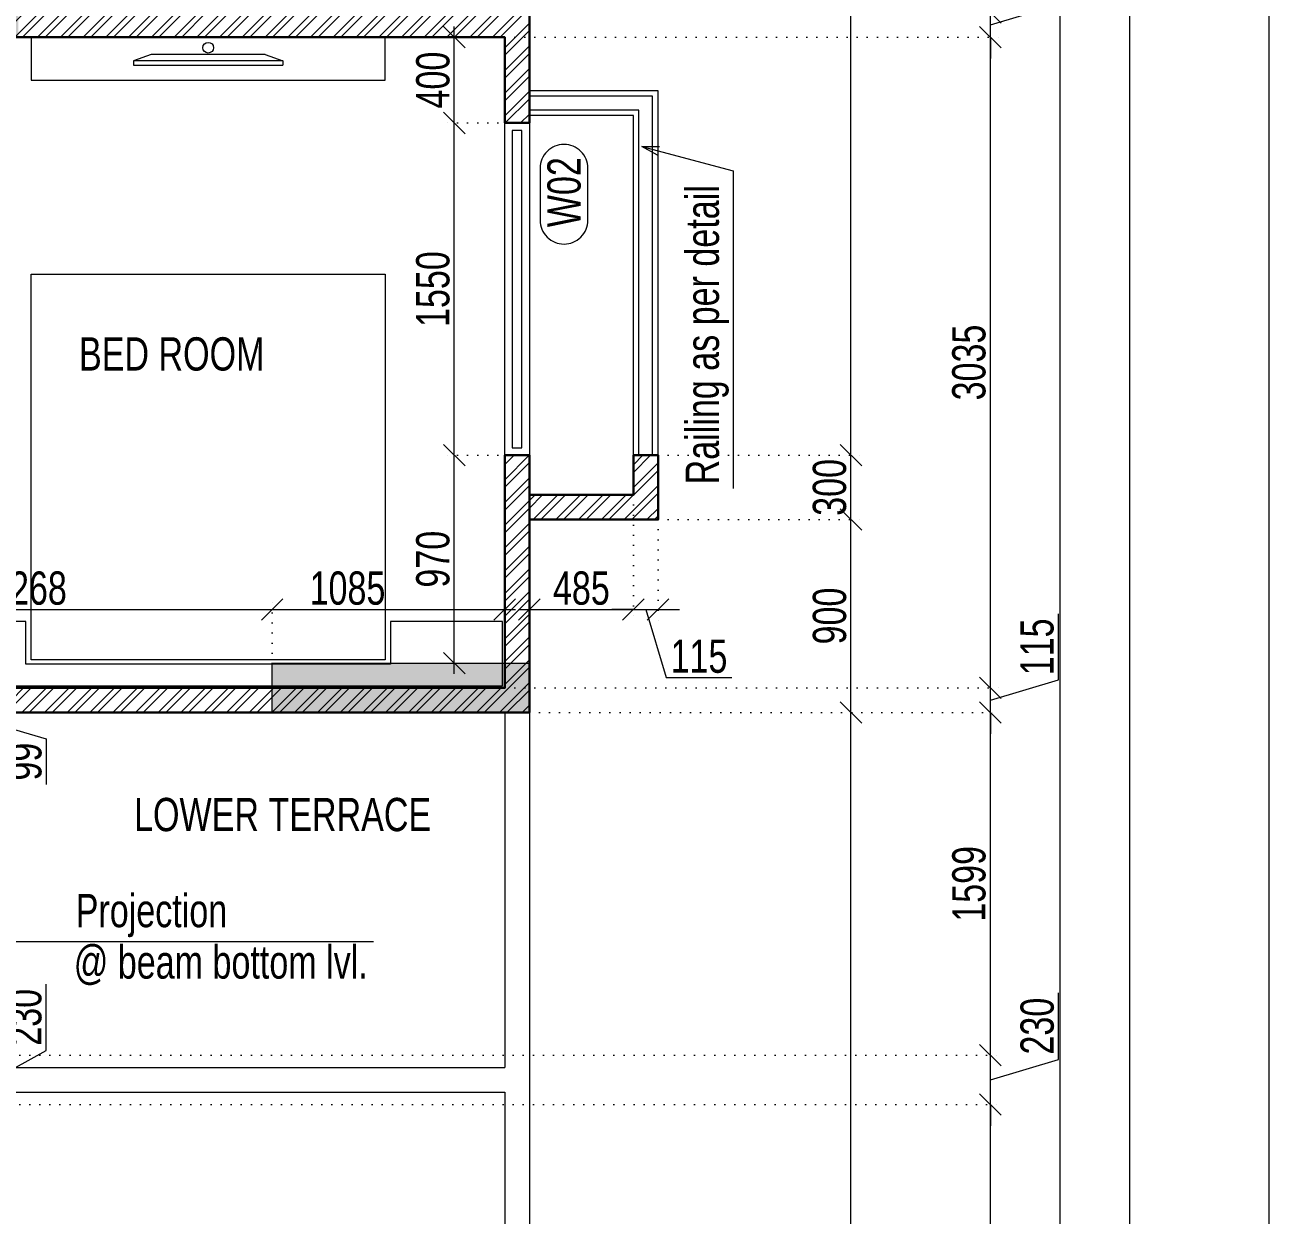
# Model space of a CAD drawing. Header units: inches. Extents: x 785882 to 928568, y 496782 to 576896.
# Drawn here: x 881659 to 887462, y 553506 to 559058 of the extents above; entities that cross this region are included whole.
import ezdxf
from ezdxf.enums import TextEntityAlignment as Align

# ---------------------------------------------------------------- set-up
doc = ezdxf.new("R2010")
doc.units = ezdxf.units.IN
doc.header["$LTSCALE"] = 750
doc.header["$MEASUREMENT"] = 0
doc.linetypes.add('DOT', pattern=[0.25, 0, -0.25])
for name, color, linetype, lineweight in [('COLUMN', 5, 'Continuous', 13), ('DIMENSION WORKING-MSA', 222, 'Continuous', 13), ('ELE-01-MSA', 7, 'Continuous', 30), ('ELE-03-MSA', 145, 'Continuous', 18), ('FURNITURE-MSA', 251, 'Continuous', 5), ('TEXT DETAIL-MSA', 212, 'Continuous', 13), ('TEXT ROOM NAME-MSA', 210, 'Continuous', 13), ('WALL HATCH-MSA', 251, 'Continuous', 9), ('WALL-MSA', 32, 'Continuous', 30), ('WINDOE NO-MAS', 4, 'Continuous', 9), ('WINDOW-MSA', 50, 'Continuous', 13)]:
    doc.layers.add(name, color=color, linetype=linetype, lineweight=lineweight)
doc.layers.add('R.C.C HATCH-MSA', color=250, linetype='Continuous')
doc.styles.add('125', font='swisscl.ttf', dxfattribs={"height": 125})
doc.styles.add('AR', font='swisscl.ttf')
doc.styles.add('ARIAL', font='swisscl.ttf', dxfattribs={"height": 360})
doc.styles.add('Arial-Reg+0.8Sc', font='swisscl.ttf')
doc.styles.add('MtXpl_Swis721_LtCn_B', font='swisscl.ttf')
doc.dimstyles.new('100 K.T', dxfattribs={"dimtxt": 360, "dimasz": 80, "dimexe": 0.18, "dimexo": 0.0625, "dimgap": 1, "dimtad": 1, "dimdec": 0, "dimzin": 0, "dimdsep": 46, "dimtxsty": 'ARIAL', "dimblk": 'DOT', "dimcen": 0.09, "dimse1": 1, "dimse2": 1, "dimclrd": 50, "dimclrt": 256, "dimadec": 0, "dimazin": 0, "dimtfac": 1, "dimtdec": 0, "dimtofl": 0, "dimtmove": 1, "dimatfit": 0, "dimfxl": 1, "dimtolj": 1, "dimtzin": 0, "dimlwd": -1, "dimarcsym": 0})
doc.dimstyles.new('WORKING DIM', dxfattribs={"dimtxt": 155, "dimasz": 100, "dimexe": 50, "dimexo": 0, "dimgap": 20, "dimtad": 1, "dimdec": 0, "dimzin": 0, "dimdsep": 46, "dimtxsty": 'AR', "dimblk": 'OBLIQUE', "dimcen": 0.09, "dimdle": 50, "dimclrd": 256, "dimclre": 250, "dimclrt": 256, "dimadec": 0, "dimazin": 0, "dimtfac": 1, "dimtdec": 0, "dimtofl": 0, "dimtmove": 1, "dimatfit": 0, "dimfxl": 1, "dimtolj": 1, "dimtzin": 0, "dimlwd": -1, "dimlwe": -1, "dimarcsym": 0})
pattern_1 = [(45, (36976.4, 0), (-53.0330086, 53.0330086), []), (45, (37011.755, 0), (-53.0330086, 53.0330086), [])]

# ---------------------------------------------------------------- blocks, each defined once
blk = doc.blocks.new('BLOCK-G & H TYPICAL COLOUMN')
at = {"layer": 'R.C.C HATCH-MSA'}
h = blk.add_hatch(color=256, dxfattribs=at)
h.dxf.hatch_style = 1
h.paths.add_polyline_path([(172697.62, -104207.75), (172688.57, -104207.75), (172688.57, -104255), (172697.62, -104255)])
h.paths.add_polyline_path([(172327.12, -104207.75), (172336.18, -104207.75), (172336.18, -104255), (172327.12, -104255)])
h.paths.add_polyline_path([(172819.88, -104207.75), (172819.88, -104216.81), (172867.12, -104216.81), (172867.12, -104207.75)])
h.paths.add_polyline_path([(172204.87, -104207.75), (172204.87, -104216.81), (172157.62, -104216.81), (172157.62, -104207.75)])
h.paths.add_polyline_path([(172561.18, -104240.06), (172552.12, -104240.06), (172552.12, -104287.31), (172561.18, -104287.31)])
h.paths.add_polyline_path([(172463.57, -104240.06), (172472.62, -104240.06), (172472.62, -104287.31), (172463.57, -104287.31)])
h.paths.add_polyline_path([(172177.87, -104422.2), (172177.87, -104431.25), (172130.62, -104431.25), (172130.62, -104422.2)])
h.paths.add_polyline_path([(172894.12, -104422.2), (172894.12, -104431.25), (172846.88, -104431.25), (172846.88, -104422.2)])
h.paths.add_polyline_path([(172336.12, -104486.75), (172336.12, -104495.81), (172288.87, -104495.81), (172288.87, -104486.75)])
h.paths.add_polyline_path([(172202.62, -104543.75), (172202.62, -104552.81), (172155.37, -104552.81), (172155.37, -104543.75)])
h.paths.add_polyline_path([(172822.13, -104543.75), (172822.13, -104552.81), (172869.37, -104552.81), (172869.37, -104543.75)])
h.paths.add_polyline_path([(172516.9, -104495.81), (172507.85, -104495.81), (172507.85, -104448.56), (172516.9, -104448.56)])
h.paths.add_polyline_path([(172697.62, -104104.25), (172688.57, -104104.25), (172688.57, -104057.01), (172697.62, -104057.01)])
h.paths.add_polyline_path([(172327.12, -104104.25), (172336.18, -104104.25), (172336.18, -104057.01), (172327.12, -104057.01)])
h.paths.add_polyline_path([(172819.88, -104104.25), (172819.88, -104095.2), (172867.12, -104095.2), (172867.12, -104104.25)])
h.paths.add_polyline_path([(172204.87, -104104.25), (172204.87, -104095.2), (172157.62, -104095.2), (172157.62, -104104.25)])
h.paths.add_polyline_path([(172561.18, -104071.94), (172552.12, -104071.94), (172552.12, -104024.7), (172561.18, -104024.7)])
h.paths.add_polyline_path([(172463.57, -104071.94), (172472.62, -104071.94), (172472.62, -104024.7), (172463.57, -104024.7)])
h.paths.add_polyline_path([(172177.87, -103889.81), (172177.87, -103880.75), (172130.62, -103880.75), (172130.62, -103889.81)])
h.paths.add_polyline_path([(172894.12, -103889.81), (172894.12, -103880.75), (172846.88, -103880.75), (172846.88, -103889.81)])
h.paths.add_polyline_path([(172336.12, -103825.25), (172336.12, -103816.2), (172288.87, -103816.2), (172288.87, -103825.25)])
h.paths.add_polyline_path([(172202.62, -103768.25), (172202.62, -103759.2), (172155.37, -103759.2), (172155.37, -103768.25)])
h.paths.add_polyline_path([(172822.13, -103768.25), (172822.13, -103759.2), (172869.37, -103759.2), (172869.37, -103768.25)])
h.paths.add_polyline_path([(172516.9, -103816.2), (172507.85, -103816.2), (172507.85, -103863.44), (172516.9, -103863.44)])
h.paths.add_polyline_path([(172548.37, -103699.31), (172548.37, -103690.25), (172595.62, -103690.25), (172595.62, -103699.31)])
h.paths.add_polyline_path([(172476.37, -103699.31), (172476.37, -103690.25), (172429.13, -103690.25), (172429.13, -103699.31)])
h.paths.add_polyline_path([(172726.82, -103612.31), (172726.82, -103603.25), (172774.06, -103603.25), (172774.06, -103612.31)])
h.paths.add_polyline_path([(172297.93, -103612.31), (172297.93, -103603.25), (172250.69, -103603.25), (172250.69, -103612.31)])
h.paths.add_polyline_path([(172920.37, -103523.81), (172920.37, -103514.75), (172857.56, -103514.75), (172857.56, -103523.81)])
h.paths.add_polyline_path([(172104.37, -103523.81), (172104.37, -103514.75), (172167.19, -103514.75), (172167.19, -103523.81)])
h.paths.add_polyline_path([(172476.37, -103492.94), (172467.32, -103492.94), (172467.32, -103445.7), (172476.37, -103445.7)])
h.paths.add_polyline_path([(172548.37, -103492.94), (172557.43, -103492.94), (172557.43, -103445.7), (172548.37, -103445.7)])
h.paths.add_polyline_path([(172663.43, -103454.75), (172759.5, -103454.75), (172759.5, -103349.7), (172663.43, -103349.7), (172663.43, -103358.75), (172750.44, -103358.75), (172750.44, -103445.7), (172663.43, -103445.7)])
h.paths.add_polyline_path([(172361.32, -103454.75), (172265.25, -103454.75), (172265.25, -103349.7), (172361.32, -103349.7), (172361.32, -103358.75), (172274.31, -103358.75), (172274.31, -103445.7), (172361.32, -103445.7)])
h.paths.add_polyline_path([(172428.37, -103358.75), (172419.32, -103358.75), (172419.32, -103311.51), (172428.37, -103311.51)])
h.paths.add_polyline_path([(172428.37, -103132.74), (172419.32, -103132.74), (172419.32, -103179.99), (172428.37, -103179.99)])
h.paths.add_polyline_path([(172151.62, -103286.75), (172151.62, -103277.7), (172104.37, -103277.7), (172104.37, -103286.75)])
h.paths.add_polyline_path([(172245.43, -103162.74), (172245.43, -103153.68), (172198.19, -103153.68), (172198.19, -103162.74)])
h.paths.add_polyline_path([(172428.37, -103021.25), (172419.32, -103021.25), (172419.32, -103068.5), (172428.37, -103068.5)])
h.paths.add_polyline_path([(172245.43, -102997.25), (172236.37, -102997.25), (172236.37, -103044.5), (172245.43, -103044.5)])
h.paths.add_polyline_path([(172104.37, -102997.25), (172104.37, -103006.31), (172151.62, -103006.31), (172151.62, -102997.25)])
h.paths.add_polyline_path([(172596.37, -103358.75), (172605.43, -103358.75), (172605.43, -103311.51), (172596.37, -103311.51)])
h.paths.add_polyline_path([(172596.37, -103132.74), (172605.43, -103132.74), (172605.43, -103179.99), (172596.37, -103179.99)])
h.paths.add_polyline_path([(172873.13, -103286.75), (172873.13, -103277.7), (172920.37, -103277.7), (172920.37, -103286.75)])
h.paths.add_polyline_path([(172779.32, -103162.74), (172779.32, -103153.68), (172826.56, -103153.68), (172826.56, -103162.74)])
h.paths.add_polyline_path([(172596.37, -103021.25), (172605.43, -103021.25), (172605.43, -103068.5), (172596.37, -103068.5)])
h.paths.add_polyline_path([(172779.32, -102997.25), (172788.37, -102997.25), (172788.37, -103044.5), (172779.32, -103044.5)])
h.paths.add_polyline_path([(172920.37, -102997.25), (172920.37, -103006.31), (172873.13, -103006.31), (172873.13, -102997.25)])
h.paths.add_polyline_path([(172548.37, -104612.7), (172548.37, -104621.75), (172595.62, -104621.75), (172595.62, -104612.7)])
h.paths.add_polyline_path([(172476.37, -104612.7), (172476.37, -104621.75), (172429.13, -104621.75), (172429.13, -104612.7)])
h.paths.add_polyline_path([(172297.93, -104699.7), (172297.93, -104708.75), (172250.69, -104708.75), (172250.69, -104699.7)])
h.paths.add_polyline_path([(172104.37, -104788.2), (172104.37, -104797.25), (172167.19, -104797.25), (172167.19, -104788.2)])
h.paths.add_polyline_path([(172726.82, -104699.7), (172726.82, -104708.75), (172774.06, -104708.75), (172774.06, -104699.7)])
h.paths.add_polyline_path([(172920.37, -104788.2), (172920.37, -104797.25), (172857.56, -104797.25), (172857.56, -104788.2)])
h.paths.add_polyline_path([(172476.37, -104819.06), (172467.32, -104819.06), (172467.32, -104866.31), (172476.37, -104866.31)])
h.paths.add_polyline_path([(172548.37, -104819.06), (172557.43, -104819.06), (172557.43, -104866.31), (172548.37, -104866.31)])
h.paths.add_polyline_path([(172663.43, -104857.25), (172759.5, -104857.25), (172759.5, -104962.31), (172663.43, -104962.31), (172663.43, -104953.25), (172750.44, -104953.25), (172750.44, -104866.31), (172663.43, -104866.31)])
h.paths.add_polyline_path([(172361.32, -104857.25), (172265.25, -104857.25), (172265.25, -104962.31), (172361.32, -104962.31), (172361.32, -104953.25), (172274.31, -104953.25), (172274.31, -104866.31), (172361.32, -104866.31)])
h.paths.add_polyline_path([(172428.37, -104953.25), (172419.32, -104953.25), (172419.32, -105000.5), (172428.37, -105000.5)])
h.paths.add_polyline_path([(172428.37, -105178.31), (172419.32, -105178.31), (172419.32, -105131.06), (172428.37, -105131.06)])
h.paths.add_polyline_path([(172151.62, -105025.25), (172151.62, -105034.31), (172104.37, -105034.31), (172104.37, -105025.25)])
h.paths.add_polyline_path([(172245.43, -105072.5), (172236.37, -105072.5), (172236.37, -105025.25), (172245.43, -105025.25)])
h.paths.add_polyline_path([(172428.37, -105290.75), (172419.32, -105290.75), (172419.32, -105243.51), (172428.37, -105243.51)])
h.paths.add_polyline_path([(172245.43, -105314.75), (172236.37, -105314.75), (172236.37, -105267.51), (172245.43, -105267.51)])
h.paths.add_polyline_path([(172104.37, -105277.35), (172113.43, -105277.35), (172113.43, -105314.75), (172104.37, -105314.75)])
h.paths.add_polyline_path([(172596.37, -104953.25), (172605.43, -104953.25), (172605.43, -105000.5), (172596.37, -105000.5)])
h.paths.add_polyline_path([(172596.37, -105178.31), (172605.43, -105178.31), (172605.43, -105131.06), (172596.37, -105131.06)])
h.paths.add_polyline_path([(172873.13, -105025.25), (172873.13, -105034.31), (172920.37, -105034.31), (172920.37, -105025.25)])
h.paths.add_polyline_path([(172788.37, -105025.25), (172779.32, -105025.25), (172779.32, -105072.5), (172788.37, -105072.5)])
h.paths.add_polyline_path([(172596.37, -105290.75), (172605.43, -105290.75), (172605.43, -105243.51), (172596.37, -105243.51)])
h.paths.add_polyline_path([(172779.32, -105314.75), (172788.37, -105314.75), (172788.37, -105267.51), (172779.32, -105267.51)])
h.paths.add_polyline_path([(172911.32, -105314.75), (172920.37, -105314.75), (172920.37, -105277.35), (172911.32, -105277.35)])
h.paths.add_polyline_path([(172688.63, -104486.75), (172688.63, -104495.81), (172735.87, -104495.81), (172735.87, -104486.75)])
h.paths.add_polyline_path([(172688.63, -103825.25), (172688.63, -103816.2), (172735.87, -103816.2), (172735.87, -103825.25)])
at = {"layer": 'COLUMN'}
blk.add_lwpolyline([(172873.13, -103286.75), (172873.13, -103277.7), (172920.37, -103277.7), (172920.37, -103286.75)], close=True, dxfattribs=at)
blk = doc.blocks.new('_Dot')
at = {"linetype": 'ByBlock', "lineweight": -2}
blk.add_line((-0.5, 0), (-1, 0), dxfattribs=at)
at = {"linetype": 'ByBlock', "const_width": 0.5}
blk.add_lwpolyline([(-0.25, 0, 1), (0.25, 0, 1)], format="xyb", close=True, dxfattribs=at)
blk = doc.blocks.new('G$C7997B730')
at = {"layer": 'FURNITURE-MSA'}
for p, q in [((36, 1325, 0), (0, 1325, 0)), ((0, 1325, 0), (0, 0, 0)), ((36, 1325, 0), (0, 1325, 0)), ((93, 1169, 0), (36, 1325, 0)), ((36, 0, 0), (36, 1325, 0)), ((93, 1169, 0), (36, 1325, 0)), ((93, 156, 0), (93, 1169, 0)), ((93, 156, 0), (36, 0, 0)), ((36, 0, 0), (0, 0, 0))]:
    blk.add_line(p, q, dxfattribs=at)
blk = doc.blocks.new('A$Caebde61c')
at = {"layer": 'FURNITURE-MSA'}
for points in [[(20053.6, -4403.3), (20053.6, -4203.3), (18403.6, -4203.3), (18403.6, -4403.3)], [(18403.6, -7108.3), (18403.6, -5308.3), (20053.6, -5308.3), (20053.6, -7108.3)], [(20078.6, -7128.3), (18378.6, -7128.3), (18378.6, -6928.3), (17828.6, -6928.3), (17828.6, -7228.3), (20601.4, -7228.3), (20601.4, -6928.3), (20078.6, -6928.3)]]:
    blk.add_lwpolyline(points, close=True, dxfattribs=at)
blk.add_circle((19228.6, -4252.4, 0), 25, dxfattribs=at)
at = {"layer": 'FURNITURE-MSA', "xscale": 0.5248800000000006, "yscale": 0.5248800000000006, "zscale": 0.5248800000000006, "rotation": 89.99999999999997}
blk.add_blockref('G$C7997B730', (19576.3, -4333, 0), dxfattribs=at)
blk = doc.blocks.new('Win-Tag-03')
blk.add_lwpolyline([(-130, 120), (130, 120, -0.414214), (250, 0), (250, 0, -0.414214), (130, -120), (-130, -120, -0.414214), (-250, 0), (-250, 0, -0.414214)], format="xyb", close=True)
blk = doc.blocks.new('_Oblique')
at = {"color": 0, "linetype": 'ByBlock', "lineweight": -2}
blk.add_line((-0.5, -0.5), (0.5, 0.5), dxfattribs=at)
blk = doc.blocks.new('*D2172')
at = {"layer": 'Defpoints', "color": 0, "ltscale": 0.25, "transparency": 16777216}
for p in [(884012.3, 555850.7), (885512.3, 555850.7), (884612.3, 550059.5)]:
    blk.add_point(p, dxfattribs=at)
at = {"layer": 'DIMENSION WORKING-MSA', "color": 250, "linetype": 'DOT', "ltscale": 0.25, "transparency": 16777216}
for p, q in [((884012.3, 555850.7), (885562.3, 555850.7)), ((884612.3, 550059.5), (885562.3, 550059.5))]:
    blk.add_line(p, q, dxfattribs=at)
at = {"layer": 'DIMENSION WORKING-MSA', "ltscale": 0.25, "transparency": 16777216}
blk.add_line((885512.3, 550009.5), (885512.3, 555900.7), dxfattribs=at)
at = {"layer": 'DIMENSION WORKING-MSA', "ltscale": 0.25, "transparency": 16777216, "xscale": 100, "yscale": 100, "zscale": 100}
for p, rotation in [((885512.3, 555850.7), 90), ((885512.3, 550059.5), 270)]:
    blk.add_blockref('_Oblique', p, dxfattribs=dict(at, rotation=rotation))
at = {"layer": 'DIMENSION WORKING-MSA', "ltscale": 0.25, "transparency": 16777216, "insert": (885412.9, 552955.1), "char_height": 155, "attachment_point": 5, "rotation": 90, "style": 'AR'}
blk.add_mtext('\\A1;5791', dxfattribs=at)
blk = doc.blocks.new('*D2173')
at = {"layer": 'Defpoints', "color": 0, "ltscale": 0.25, "transparency": 16777216}
for p in [(884612.3, 556750.7), (885512.3, 556750.7), (884012.3, 555850.7)]:
    blk.add_point(p, dxfattribs=at)
at = {"layer": 'DIMENSION WORKING-MSA', "ltscale": 0.25, "transparency": 16777216}
blk.add_line((885512.3, 555800.7), (885512.3, 556800.7), dxfattribs=at)
at = {"layer": 'DIMENSION WORKING-MSA', "color": 250, "linetype": 'DOT', "ltscale": 0.25, "transparency": 16777216}
for p, q in [((884612.3, 556750.7), (885562.3, 556750.7)), ((884012.3, 555850.7), (885562.3, 555850.7))]:
    blk.add_line(p, q, dxfattribs=at)
at = {"layer": 'DIMENSION WORKING-MSA', "ltscale": 0.25, "transparency": 16777216, "xscale": 100, "yscale": 100, "zscale": 100}
for p, rotation in [((885512.3, 556750.7), 90), ((885512.3, 555850.7), 270)]:
    blk.add_blockref('_Oblique', p, dxfattribs=dict(at, rotation=rotation))
at = {"layer": 'DIMENSION WORKING-MSA', "ltscale": 0.25, "transparency": 16777216, "insert": (885412.9, 556300.7), "char_height": 155, "attachment_point": 5, "rotation": 90, "style": 'AR'}
blk.add_mtext('\\A1;900', dxfattribs=at)
blk = doc.blocks.new('*D2174')
at = {"layer": 'Defpoints', "color": 0, "ltscale": 0.25, "transparency": 16777216}
for p in [(884612.3, 557050.7), (885512.3, 557050.7), (884612.3, 556750.7)]:
    blk.add_point(p, dxfattribs=at)
at = {"layer": 'DIMENSION WORKING-MSA', "ltscale": 0.25, "transparency": 16777216}
blk.add_line((885512.3, 556700.7), (885512.3, 557100.7), dxfattribs=at)
at = {"layer": 'DIMENSION WORKING-MSA', "color": 250, "linetype": 'DOT', "ltscale": 0.25, "transparency": 16777216}
for p, q in [((884612.3, 557050.7), (885562.3, 557050.7)), ((884612.3, 556750.7), (885562.3, 556750.7))]:
    blk.add_line(p, q, dxfattribs=at)
at = {"layer": 'DIMENSION WORKING-MSA', "ltscale": 0.25, "transparency": 16777216, "xscale": 100, "yscale": 100, "zscale": 100}
for p, rotation in [((885512.3, 557050.7), 90), ((885512.3, 556750.7), 270)]:
    blk.add_blockref('_Oblique', p, dxfattribs=dict(at, rotation=rotation))
at = {"layer": 'DIMENSION WORKING-MSA', "ltscale": 0.25, "transparency": 16777216, "insert": (885412.8, 556900.7), "char_height": 155, "attachment_point": 5, "rotation": 90, "style": 'AR'}
blk.add_mtext('\\A1;300', dxfattribs=at)
blk = doc.blocks.new('*D2250')
at = {"layer": 'Defpoints', "color": 0, "ltscale": 0.25, "transparency": 16777216}
for p in [(881259.5, 554021.9), (886162.3, 554021.9), (884612.3, 550059.5)]:
    blk.add_point(p, dxfattribs=at)
at = {"layer": 'DIMENSION WORKING-MSA', "ltscale": 0.25, "transparency": 16777216}
blk.add_line((886162.3, 550009.5), (886162.3, 554071.9), dxfattribs=at)
at = {"layer": 'DIMENSION WORKING-MSA', "color": 250, "linetype": 'DOT', "ltscale": 0.25, "transparency": 16777216}
for p, q in [((881259.5, 554021.9), (886212.3, 554021.9)), ((884612.3, 550059.5), (886212.3, 550059.5))]:
    blk.add_line(p, q, dxfattribs=at)
at = {"layer": 'DIMENSION WORKING-MSA', "ltscale": 0.25, "transparency": 16777216, "xscale": 100, "yscale": 100, "zscale": 100}
for p, rotation in [((886162.3, 554021.9), 90), ((886162.3, 550059.5), 270)]:
    blk.add_blockref('_Oblique', p, dxfattribs=dict(at, rotation=rotation))
at = {"layer": 'DIMENSION WORKING-MSA', "ltscale": 0.25, "transparency": 16777216, "insert": (886062.8, 552040.7), "char_height": 155, "attachment_point": 5, "rotation": 90, "style": 'AR'}
blk.add_mtext('\\A1;3962', dxfattribs=at)
blk = doc.blocks.new('*D2251')
at = {"layer": 'Defpoints', "color": 0, "ltscale": 0.25, "transparency": 16777216}
for p in [(881259.5, 554251.9), (886162.3, 554251.9), (881259.5, 554021.9)]:
    blk.add_point(p, dxfattribs=at)
at = {"layer": 'DIMENSION WORKING-MSA', "ltscale": 0.25, "transparency": 16777216}
for p, q in [((886480.7, 554232.4), (886480.7, 554543.1)), ((886162.3, 554251.9), (886162.3, 554351.9)), ((886162.3, 554021.9), (886162.3, 554251.9)), ((886162.3, 554136.9), (886480.7, 554232.4)), ((886162.3, 554021.9), (886162.3, 553921.9))]:
    blk.add_line(p, q, dxfattribs=at)
at = {"layer": 'DIMENSION WORKING-MSA', "color": 250, "linetype": 'DOT', "ltscale": 0.25, "transparency": 16777216}
for p, q in [((881259.5, 554251.9), (886212.3, 554251.9)), ((881259.5, 554021.9), (886212.3, 554021.9))]:
    blk.add_line(p, q, dxfattribs=at)
at = {"layer": 'DIMENSION WORKING-MSA', "ltscale": 0.25, "transparency": 16777216, "xscale": 100, "yscale": 100, "zscale": 100}
for p, rotation in [((886162.3, 554251.9), 270), ((886162.3, 554021.9), 90)]:
    blk.add_blockref('_Oblique', p, dxfattribs=dict(at, rotation=rotation))
at = {"layer": 'DIMENSION WORKING-MSA', "ltscale": 0.25, "transparency": 16777216, "insert": (886381.3, 554387.7), "char_height": 155, "attachment_point": 5, "rotation": 90, "style": 'AR'}
blk.add_mtext('\\A1;230', dxfattribs=at)
blk = doc.blocks.new('*D2181')
at = {"layer": 'Defpoints', "color": 0, "ltscale": 0.25, "transparency": 16777216}
for p in [(884012.3, 555850.7), (886162.3, 555850.7), (881259.5, 554251.9)]:
    blk.add_point(p, dxfattribs=at)
at = {"layer": 'DIMENSION WORKING-MSA', "color": 250, "linetype": 'DOT', "ltscale": 0.25, "transparency": 16777216}
for p, q in [((884012.3, 555850.7), (886212.3, 555850.7)), ((881259.5, 554251.9), (886212.3, 554251.9))]:
    blk.add_line(p, q, dxfattribs=at)
at = {"layer": 'DIMENSION WORKING-MSA', "ltscale": 0.25, "transparency": 16777216}
blk.add_line((886162.3, 554201.9), (886162.3, 555900.7), dxfattribs=at)
at = {"layer": 'DIMENSION WORKING-MSA', "ltscale": 0.25, "transparency": 16777216, "xscale": 100, "yscale": 100, "zscale": 100}
for p, rotation in [((886162.3, 555850.7), 90), ((886162.3, 554251.9), 270)]:
    blk.add_blockref('_Oblique', p, dxfattribs=dict(at, rotation=rotation))
at = {"layer": 'DIMENSION WORKING-MSA', "ltscale": 0.25, "transparency": 16777216, "insert": (886062.9, 555051.3), "char_height": 155, "attachment_point": 5, "rotation": 90, "style": 'AR'}
blk.add_mtext('\\A1;1599', dxfattribs=at)
blk = doc.blocks.new('*D2182')
at = {"layer": 'Defpoints', "color": 0, "ltscale": 0.25, "transparency": 16777216}
for p in [(883897.3, 555965.7), (886162.3, 555965.7), (884012.3, 555850.7)]:
    blk.add_point(p, dxfattribs=at)
at = {"layer": 'DIMENSION WORKING-MSA', "ltscale": 0.25, "transparency": 16777216}
for p, q in [((886479.5, 556003.3), (886479.5, 556310.2)), ((886162.3, 555965.7), (886162.3, 556065.7)), ((886162.3, 555908.2), (886479.5, 556003.3)), ((886162.3, 555850.7), (886162.3, 555965.7)), ((886162.3, 555850.7), (886162.3, 555750.7))]:
    blk.add_line(p, q, dxfattribs=at)
at = {"layer": 'DIMENSION WORKING-MSA', "color": 250, "linetype": 'DOT', "ltscale": 0.25, "transparency": 16777216}
for p, q in [((883897.3, 555965.7), (886212.3, 555965.7)), ((884012.3, 555850.7), (886212.3, 555850.7))]:
    blk.add_line(p, q, dxfattribs=at)
at = {"layer": 'DIMENSION WORKING-MSA', "ltscale": 0.25, "transparency": 16777216, "xscale": 100, "yscale": 100, "zscale": 100}
for p, rotation in [((886162.3, 555965.7), 270), ((886162.3, 555850.7), 90)]:
    blk.add_blockref('_Oblique', p, dxfattribs=dict(at, rotation=rotation))
at = {"layer": 'DIMENSION WORKING-MSA', "ltscale": 0.25, "transparency": 16777216, "insert": (886380.4, 556156.7), "char_height": 155, "attachment_point": 5, "rotation": 90, "style": 'AR'}
blk.add_mtext('\\A1;115', dxfattribs=at)
blk = doc.blocks.new('*D2183')
at = {"layer": 'Defpoints', "color": 0, "ltscale": 0.25, "transparency": 16777216}
for p in [(883897.3, 559000.7), (886162.3, 559000.7), (883897.3, 555965.7)]:
    blk.add_point(p, dxfattribs=at)
at = {"layer": 'DIMENSION WORKING-MSA', "ltscale": 0.25, "transparency": 16777216}
blk.add_line((886162.3, 555915.7), (886162.3, 559050.7), dxfattribs=at)
at = {"layer": 'DIMENSION WORKING-MSA', "color": 250, "linetype": 'DOT', "ltscale": 0.25, "transparency": 16777216}
for p, q in [((883897.3, 559000.7), (886212.3, 559000.7)), ((883897.3, 555965.7), (886212.3, 555965.7))]:
    blk.add_line(p, q, dxfattribs=at)
at = {"layer": 'DIMENSION WORKING-MSA', "ltscale": 0.25, "transparency": 16777216, "xscale": 100, "yscale": 100, "zscale": 100}
for p, rotation in [((886162.3, 559000.7), 90), ((886162.3, 555965.7), 270)]:
    blk.add_blockref('_Oblique', p, dxfattribs=dict(at, rotation=rotation))
at = {"layer": 'DIMENSION WORKING-MSA', "ltscale": 0.25, "transparency": 16777216, "insert": (886062.8, 557483.2), "char_height": 155, "attachment_point": 5, "rotation": 90, "style": 'AR'}
blk.add_mtext('\\A1;3035', dxfattribs=at)
blk = doc.blocks.new('*D2184')
at = {"layer": 'Defpoints', "color": 0, "ltscale": 0.25, "transparency": 16777216}
for p in [(883897.3, 559115.7), (886162.3, 559115.7), (883897.3, 559000.7)]:
    blk.add_point(p, dxfattribs=at)
at = {"layer": 'DIMENSION WORKING-MSA', "ltscale": 0.25, "transparency": 16777216}
for p, q in [((886479.5, 559153.3), (886479.5, 559460.2)), ((886162.3, 559115.7), (886162.3, 559215.7)), ((886162.3, 559058.2), (886479.5, 559153.3)), ((886162.3, 559000.7), (886162.3, 559115.7)), ((886162.3, 559000.7), (886162.3, 558900.7))]:
    blk.add_line(p, q, dxfattribs=at)
at = {"layer": 'DIMENSION WORKING-MSA', "color": 250, "linetype": 'DOT', "ltscale": 0.25, "transparency": 16777216}
for p, q in [((883897.3, 559115.7), (886212.3, 559115.7)), ((883897.3, 559000.7), (886212.3, 559000.7))]:
    blk.add_line(p, q, dxfattribs=at)
at = {"layer": 'DIMENSION WORKING-MSA', "ltscale": 0.25, "transparency": 16777216, "xscale": 100, "yscale": 100, "zscale": 100}
for p, rotation in [((886162.3, 559115.7), 270), ((886162.3, 559000.7), 90)]:
    blk.add_blockref('_Oblique', p, dxfattribs=dict(at, rotation=rotation))
at = {"layer": 'DIMENSION WORKING-MSA', "ltscale": 0.25, "transparency": 16777216, "insert": (886380.4, 559306.7), "char_height": 155, "attachment_point": 5, "rotation": 90, "style": 'AR'}
blk.add_mtext('\\A1;115', dxfattribs=at)
blk = doc.blocks.new('*D2187')
at = {"layer": 'Defpoints', "color": 0, "ltscale": 0.25, "transparency": 16777216}
for p in [(884012.3, 563204), (886812.3, 563204), (884012.3, 504339.5)]:
    blk.add_point(p, dxfattribs=at)
at = {"layer": 'DIMENSION WORKING-MSA', "ltscale": 0.25, "transparency": 16777216}
blk.add_line((886812.3, 504289.5), (886812.3, 563254), dxfattribs=at)
at = {"layer": 'DIMENSION WORKING-MSA', "color": 250, "linetype": 'DOT', "ltscale": 0.25, "transparency": 16777216}
for p, q in [((884012.3, 563204), (886862.3, 563204)), ((884012.3, 504339.5), (886862.3, 504339.5))]:
    blk.add_line(p, q, dxfattribs=at)
at = {"layer": 'DIMENSION WORKING-MSA', "ltscale": 0.25, "transparency": 16777216, "xscale": 100, "yscale": 100, "zscale": 100}
for p, rotation in [((886812.3, 563204), 90), ((886812.3, 504339.5), 270)]:
    blk.add_blockref('_Oblique', p, dxfattribs=dict(at, rotation=rotation))
at = {"layer": 'DIMENSION WORKING-MSA', "ltscale": 0.25, "transparency": 16777216, "insert": (886712.9, 533771.7), "char_height": 155, "attachment_point": 5, "rotation": 90, "style": 'AR'}
blk.add_mtext('\\A1;58865', dxfattribs=at)
blk = doc.blocks.new('*D1818')
at = {"layer": 'Defpoints', "color": 0, "ltscale": 0.25, "transparency": 16777216}
for p in [(883662.3, 557050.7), (883912.3, 557050.7), (883662.3, 556080.7)]:
    blk.add_point(p, dxfattribs=at)
at = {"layer": 'DIMENSION WORKING-MSA', "ltscale": 0.25, "transparency": 16777216}
blk.add_line((883662.3, 556030.7), (883662.3, 557100.7), dxfattribs=at)
at = {"layer": 'DIMENSION WORKING-MSA', "color": 250, "linetype": 'DOT', "ltscale": 0.25, "transparency": 16777216}
for p, q in [((883912.3, 557050.7), (883612.3, 557050.7)), ((883662.3, 556080.7), (883712.3, 556080.7))]:
    blk.add_line(p, q, dxfattribs=at)
at = {"layer": 'DIMENSION WORKING-MSA', "ltscale": 0.25, "transparency": 16777216, "xscale": 100, "yscale": 100, "zscale": 100}
for p, rotation in [((883662.3, 557050.7), 90), ((883662.3, 556080.7), 270)]:
    blk.add_blockref('_Oblique', p, dxfattribs=dict(at, rotation=rotation))
at = {"layer": 'DIMENSION WORKING-MSA', "ltscale": 0.25, "transparency": 16777216, "insert": (883562.9, 556565.7), "char_height": 155, "attachment_point": 5, "rotation": 90, "style": 'AR'}
blk.add_mtext('\\A1;970', dxfattribs=at)
blk = doc.blocks.new('*D1819')
at = {"layer": 'Defpoints', "color": 0, "ltscale": 0.25, "transparency": 16777216}
for p in [(883662.3, 558600.7), (883912.3, 558600.7), (883912.3, 557050.7)]:
    blk.add_point(p, dxfattribs=at)
at = {"layer": 'DIMENSION WORKING-MSA', "ltscale": 0.25, "transparency": 16777216}
blk.add_line((883662.3, 557000.7), (883662.3, 558650.7), dxfattribs=at)
at = {"layer": 'DIMENSION WORKING-MSA', "color": 250, "linetype": 'DOT', "ltscale": 0.25, "transparency": 16777216}
for p, q in [((883912.3, 558600.7), (883612.3, 558600.7)), ((883912.3, 557050.7), (883612.3, 557050.7))]:
    blk.add_line(p, q, dxfattribs=at)
at = {"layer": 'DIMENSION WORKING-MSA', "ltscale": 0.25, "transparency": 16777216, "xscale": 100, "yscale": 100, "zscale": 100}
for p, rotation in [((883662.3, 558600.7), 90), ((883662.3, 557050.7), 270)]:
    blk.add_blockref('_Oblique', p, dxfattribs=dict(at, rotation=rotation))
at = {"layer": 'DIMENSION WORKING-MSA', "ltscale": 0.25, "transparency": 16777216, "insert": (883562.9, 557825.7), "char_height": 155, "attachment_point": 5, "rotation": 90, "style": 'AR'}
blk.add_mtext('\\A1;1550', dxfattribs=at)
blk = doc.blocks.new('*D1820')
at = {"layer": 'Defpoints', "color": 0, "ltscale": 0.25, "transparency": 16777216}
for p in [(883662.3, 559000.7), (883662.3, 559000.7), (883912.3, 558600.7)]:
    blk.add_point(p, dxfattribs=at)
at = {"layer": 'DIMENSION WORKING-MSA', "ltscale": 0.25, "transparency": 16777216}
blk.add_line((883662.3, 558550.7), (883662.3, 559050.7), dxfattribs=at)
at = {"layer": 'DIMENSION WORKING-MSA', "color": 250, "linetype": 'DOT', "ltscale": 0.25, "transparency": 16777216}
for p, q in [((883662.3, 559000.7), (883712.3, 559000.7)), ((883912.3, 558600.7), (883612.3, 558600.7))]:
    blk.add_line(p, q, dxfattribs=at)
at = {"layer": 'DIMENSION WORKING-MSA', "ltscale": 0.25, "transparency": 16777216, "xscale": 100, "yscale": 100, "zscale": 100}
for p, rotation in [((883662.3, 559000.7), 90), ((883662.3, 558600.7), 270)]:
    blk.add_blockref('_Oblique', p, dxfattribs=dict(at, rotation=rotation))
at = {"layer": 'DIMENSION WORKING-MSA', "ltscale": 0.25, "transparency": 16777216, "insert": (883562.9, 558800.7), "char_height": 155, "attachment_point": 5, "rotation": 90, "style": 'AR'}
blk.add_mtext('\\A1;400', dxfattribs=at)
blk = doc.blocks.new('*D1844')
at = {"layer": 'Defpoints', "color": 0, "ltscale": 0.25, "transparency": 16777216}
for p in [(880544.5, 556330.7), (882812.3, 556330.7), (882812.3, 556080.7)]:
    blk.add_point(p, dxfattribs=at)
at = {"layer": 'DIMENSION WORKING-MSA', "color": 250, "linetype": 'DOT', "ltscale": 0.25, "transparency": 16777216}
for p, q in [((880544.5, 556330.7), (880544.5, 556380.7)), ((882812.3, 556080.7), (882812.3, 556380.7))]:
    blk.add_line(p, q, dxfattribs=at)
at = {"layer": 'DIMENSION WORKING-MSA', "ltscale": 0.25, "transparency": 16777216}
blk.add_line((880494.5, 556330.7), (882862.3, 556330.7), dxfattribs=at)
at = {"layer": 'DIMENSION WORKING-MSA', "ltscale": 0.25, "transparency": 16777216, "xscale": 100, "yscale": 100, "zscale": 100, "rotation": 180}
blk.add_blockref('_Oblique', (880544.5, 556330.7), dxfattribs=at)
at = {"layer": 'DIMENSION WORKING-MSA', "ltscale": 0.25, "transparency": 16777216, "xscale": 100, "yscale": 100, "zscale": 100}
blk.add_blockref('_Oblique', (882812.3, 556330.7), dxfattribs=at)
at = {"layer": 'DIMENSION WORKING-MSA', "ltscale": 0.25, "transparency": 16777216, "insert": (881678.4, 556430), "char_height": 155, "attachment_point": 5, "style": 'AR'}
blk.add_mtext('\\A1;2268', dxfattribs=at)
blk = doc.blocks.new('*D1845')
at = {"layer": 'Defpoints', "color": 0, "ltscale": 0.25, "transparency": 16777216}
for p in [(883897.3, 556330.7), (882812.3, 556080.7), (883897.3, 556080.7)]:
    blk.add_point(p, dxfattribs=at)
at = {"layer": 'DIMENSION WORKING-MSA', "color": 250, "linetype": 'DOT', "ltscale": 0.25, "transparency": 16777216}
for p, q in [((882812.3, 556080.7), (882812.3, 556380.7)), ((883897.3, 556080.7), (883897.3, 556380.7))]:
    blk.add_line(p, q, dxfattribs=at)
at = {"layer": 'DIMENSION WORKING-MSA', "ltscale": 0.25, "transparency": 16777216}
blk.add_line((882762.3, 556330.7), (883947.3, 556330.7), dxfattribs=at)
at = {"layer": 'DIMENSION WORKING-MSA', "ltscale": 0.25, "transparency": 16777216, "xscale": 100, "yscale": 100, "zscale": 100, "rotation": 180}
blk.add_blockref('_Oblique', (882812.3, 556330.7), dxfattribs=at)
at = {"layer": 'DIMENSION WORKING-MSA', "ltscale": 0.25, "transparency": 16777216, "xscale": 100, "yscale": 100, "zscale": 100}
blk.add_blockref('_Oblique', (883897.3, 556330.7), dxfattribs=at)
at = {"layer": 'DIMENSION WORKING-MSA', "ltscale": 0.25, "transparency": 16777216, "insert": (883164, 556430), "char_height": 155, "attachment_point": 5, "style": 'AR'}
blk.add_mtext('\\A1;1085', dxfattribs=at)
blk = doc.blocks.new('*D1848')
at = {"layer": 'Defpoints', "color": 0, "ltscale": 0.25, "transparency": 16777216}
for p in [(881259.5, 554251.9), (881509.5, 554251.9), (881259.5, 554021.9)]:
    blk.add_point(p, dxfattribs=at)
at = {"layer": 'DIMENSION WORKING-MSA', "ltscale": 0.25, "transparency": 16777216}
for p, q in [((881759.5, 554273.5), (881759.5, 554584.1)), ((881509.5, 554251.9), (881509.5, 554351.9)), ((881509.5, 554136.9), (881759.5, 554273.5)), ((881509.5, 554021.9), (881509.5, 554251.9)), ((881509.5, 554021.9), (881509.5, 553921.9))]:
    blk.add_line(p, q, dxfattribs=at)
at = {"layer": 'DIMENSION WORKING-MSA', "color": 250, "linetype": 'DOT', "ltscale": 0.25, "transparency": 16777216}
for p, q in [((881259.5, 554251.9), (881559.5, 554251.9)), ((881259.5, 554021.9), (881559.5, 554021.9))]:
    blk.add_line(p, q, dxfattribs=at)
at = {"layer": 'DIMENSION WORKING-MSA', "ltscale": 0.25, "transparency": 16777216, "xscale": 100, "yscale": 100, "zscale": 100}
for p, rotation in [((881509.5, 554251.9), 270), ((881509.5, 554021.9), 90)]:
    blk.add_blockref('_Oblique', p, dxfattribs=dict(at, rotation=rotation))
at = {"layer": 'DIMENSION WORKING-MSA', "ltscale": 0.25, "transparency": 16777216, "insert": (881660, 554428.8), "char_height": 155, "attachment_point": 5, "rotation": 90, "style": 'AR'}
blk.add_mtext('\\A1;230', dxfattribs=at)
blk = doc.blocks.new('*D1850')
at = {"layer": 'Defpoints', "color": 0, "ltscale": 0.25, "transparency": 16777216}
for p in [(881509.5, 555850.7), (881509.5, 555850.7), (881509.5, 555751.9)]:
    blk.add_point(p, dxfattribs=at)
at = {"layer": 'DIMENSION WORKING-MSA', "ltscale": 0.25, "transparency": 16777216}
for p, q in [((881509.5, 555850.7), (881509.5, 555950.7)), ((881509.5, 555751.9), (881509.5, 555850.7)), ((881509.5, 555801.3), (881759.5, 555728.5)), ((881509.5, 555751.9), (881509.5, 555651.9)), ((881759.5, 555728.5), (881759.5, 555514.2))]:
    blk.add_line(p, q, dxfattribs=at)
at = {"layer": 'DIMENSION WORKING-MSA', "color": 250, "linetype": 'DOT', "ltscale": 0.25, "transparency": 16777216}
for p, q in [((881509.5, 555850.7), (881559.5, 555850.7)), ((881509.5, 555751.9), (881559.5, 555751.9))]:
    blk.add_line(p, q, dxfattribs=at)
at = {"layer": 'DIMENSION WORKING-MSA', "ltscale": 0.25, "transparency": 16777216, "xscale": 100, "yscale": 100, "zscale": 100}
for p, rotation in [((881509.5, 555850.7), 270), ((881509.5, 555751.9), 90)]:
    blk.add_blockref('_Oblique', p, dxfattribs=dict(at, rotation=rotation))
at = {"layer": 'DIMENSION WORKING-MSA', "ltscale": 0.25, "transparency": 16777216, "insert": (881660.2, 555621.4), "char_height": 155, "attachment_point": 5, "rotation": 90, "style": 'AR'}
blk.add_mtext('\\A1;99', dxfattribs=at)
blk = doc.blocks.new('*D1763')
at = {"layer": 'Defpoints', "color": 0, "ltscale": 0.25, "transparency": 16777216}
for p in [(884012.3, 556850.7), (884497.3, 556865.7), (884497.3, 556330.7)]:
    blk.add_point(p, dxfattribs=at)
at = {"layer": 'DIMENSION WORKING-MSA', "color": 250, "linetype": 'DOT', "ltscale": 0.25, "transparency": 16777216}
for p, q in [((884012.3, 556850.7), (884012.3, 556280.7)), ((884497.3, 556865.7), (884497.3, 556280.7))]:
    blk.add_line(p, q, dxfattribs=at)
at = {"layer": 'DIMENSION WORKING-MSA', "ltscale": 0.25, "transparency": 16777216}
blk.add_line((883962.3, 556330.7), (884547.3, 556330.7), dxfattribs=at)
at = {"layer": 'DIMENSION WORKING-MSA', "ltscale": 0.25, "transparency": 16777216, "xscale": 100, "yscale": 100, "zscale": 100, "rotation": 180}
blk.add_blockref('_Oblique', (884012.3, 556330.7), dxfattribs=at)
at = {"layer": 'DIMENSION WORKING-MSA', "ltscale": 0.25, "transparency": 16777216, "xscale": 100, "yscale": 100, "zscale": 100}
blk.add_blockref('_Oblique', (884497.3, 556330.7), dxfattribs=at)
at = {"layer": 'DIMENSION WORKING-MSA', "ltscale": 0.25, "transparency": 16777216, "insert": (884254.8, 556430), "char_height": 155, "attachment_point": 5, "style": 'AR'}
blk.add_mtext('\\A1;485', dxfattribs=at)
blk = doc.blocks.new('*D1764')
at = {"layer": 'Defpoints', "color": 0, "ltscale": 0.25, "transparency": 16777216}
for p in [(884497.3, 556865.7), (884612.3, 556750.7), (884612.3, 556330.7)]:
    blk.add_point(p, dxfattribs=at)
at = {"layer": 'DIMENSION WORKING-MSA', "color": 250, "linetype": 'DOT', "ltscale": 0.25, "transparency": 16777216}
for p, q in [((884497.3, 556865.7), (884497.3, 556280.7)), ((884612.3, 556750.7), (884612.3, 556280.7))]:
    blk.add_line(p, q, dxfattribs=at)
at = {"layer": 'DIMENSION WORKING-MSA', "ltscale": 0.25, "transparency": 16777216}
for p, q in [((884497.3, 556330.7), (884397.3, 556330.7)), ((884497.3, 556330.7), (884612.3, 556330.7)), ((884554.8, 556330.7), (884650, 556013.4)), ((884612.3, 556330.7), (884712.3, 556330.7)), ((884650, 556013.4), (884956.8, 556013.4))]:
    blk.add_line(p, q, dxfattribs=at)
at = {"layer": 'DIMENSION WORKING-MSA', "ltscale": 0.25, "transparency": 16777216, "xscale": 100, "yscale": 100, "zscale": 100}
blk.add_blockref('_Oblique', (884497.3, 556330.7), dxfattribs=at)
at = {"layer": 'DIMENSION WORKING-MSA', "ltscale": 0.25, "transparency": 16777216, "xscale": 100, "yscale": 100, "zscale": 100, "rotation": 180}
blk.add_blockref('_Oblique', (884612.3, 556330.7), dxfattribs=at)
at = {"layer": 'DIMENSION WORKING-MSA', "ltscale": 0.25, "transparency": 16777216, "insert": (884803.4, 556112.5), "char_height": 155, "attachment_point": 5, "style": 'AR'}
blk.add_mtext('\\A1;115', dxfattribs=at)

msp = doc.modelspace()

# ---------------------------------------------------------------- hatches: boundary and pattern name
at = {"layer": 'WALL HATCH-MSA'}
h = msp.add_hatch(dxfattribs=at)
h.set_pattern_fill('ANSI32', color=256, scale=200)
h.set_pattern_definition(pattern_1)
h.paths.add_polyline_path([(884012.3, 560454), (883897.3, 560454), (883897.3, 559115.7), (880429.5, 559115.7), (880429.5, 559000.7), (883897.3, 559000.7), (883897.3, 558600.7), (884012.3, 558600.7)])
h = msp.add_hatch(dxfattribs=at)
h.set_pattern_fill('ANSI32', color=256, scale=200)
h.set_pattern_definition(pattern_1)
h.paths.add_polyline_path([(880544.5, 555965.7), (880544.5, 558100.7), (880429.5, 558100.7), (880429.5, 555751.9), (880659.5, 555751.9), (880659.5, 555850.7), (884012.3, 555850.7), (884012.3, 557050.7), (883897.3, 557050.7), (883897.3, 555965.7)])
h = msp.add_hatch(dxfattribs=at)
h.set_pattern_fill('ANSI32', color=256, scale=200)
h.set_pattern_definition(pattern_1)
h.paths.add_polyline_path([(884612.3, 556750.7), (884612.3, 557050.7), (884497.3, 557050.7), (884497.3, 556865.7), (884012.3, 556865.7), (884012.3, 556750.7)])

# ---------------------------------------------------------------- linework, layer by layer
at = {"layer": 'Defpoints', "color": 1, "lineweight": 0}
for points in [[(887462.3, 566054), (859835.9, 566054), (859835.9, 501489.5), (887462.3, 501489.5)], [(886812.3, 565404), (860485.9, 565404), (860485.9, 502139.5), (886812.3, 502139.5)], [(886487.3, 565079), (860810.9, 565079), (860810.9, 502464.5), (886487.3, 502464.5)], [(886162.3, 564754), (861135.9, 564754), (861135.9, 502789.5), (886162.3, 502789.5)], [(885512.3, 564104), (861785.9, 564104), (861785.9, 503439.5), (885512.3, 503439.5)]]:
    msp.add_lwpolyline(points, close=True, dxfattribs=at)
at = {"layer": 'ELE-01-MSA', "lineweight": 0}
for p, q in [((884587.3, 558725.7), (884012.3, 558725.7)), ((884587.3, 557050.7), (884587.3, 558725.7)), ((884522.3, 558660.7), (884012.3, 558660.7)), ((884522.3, 557050.7), (884522.3, 558660.7))]:
    msp.add_line(p, q, dxfattribs=at)
at = {"layer": 'ELE-03-MSA', "lineweight": 0}
for p, q in [((884612.3, 558750.7), (884012.3, 558750.7)), ((884612.3, 557050.7), (884612.3, 558750.7)), ((884497.3, 558635.7), (884012.3, 558635.7)), ((884497.3, 557050.7), (884497.3, 558635.7))]:
    msp.add_line(p, q, dxfattribs=at)
at = {"layer": 'ELE-03-MSA'}
for p, q in [((883897.3, 555850.7), (883897.3, 554194.4)), ((884012.3, 555850.7), (884012.3, 550059.5)), ((881259.5, 554194.4), (883897.3, 554194.4)), ((881259.5, 554079.4), (883897.3, 554079.4)), ((883897.3, 554079.4), (883897.3, 550059.5))]:
    msp.add_line(p, q, dxfattribs=at)
at = {"layer": 'WALL-MSA', "linetype": 'ByBlock'}
for p, q in [((884012.3, 560454), (884012.3, 558600.7)), ((883897.3, 559000.7), (883897.3, 558600.7)), ((883897.3, 558600.7), (884012.3, 558600.7)), ((883897.3, 557050.7), (883897.3, 555965.7)), ((883897.3, 557050.7), (884012.3, 557050.7)), ((884012.3, 557050.7), (884012.3, 555850.7))]:
    msp.add_line(p, q, dxfattribs=at)
at = {"layer": 'WALL-MSA'}
for p, q in [((883897.3, 559000.7), (880429.5, 559000.7)), ((883897.3, 555965.7), (880544.5, 555965.7, 0)), ((884012.3, 555850.7), (880659.5, 555850.7))]:
    msp.add_line(p, q, dxfattribs=at)
at = {"layer": 'WALL-MSA', "linetype": 'ByBlock'}
msp.add_lwpolyline([(884612.3, 556750.7), (884612.3, 557050.7), (884497.3, 557050.7), (884497.3, 556865.7), (884012.3, 556865.7), (884012.3, 556750.7)], close=True, dxfattribs=at)
at = {"layer": 'WINDOW-MSA'}
for p, q in [((883897.3, 557050.7), (883897.3, 558600.7)), ((884012.3, 558600.7), (884012.3, 557050.7))]:
    msp.add_line(p, q, dxfattribs=at)
msp.add_lwpolyline([(883932.3, 558565.7), (883932.3, 557085.7), (883977.3, 557085.7), (883977.3, 558565.7)], close=True, dxfattribs=at)

# ---------------------------------------------------------------- block references
at = {"layer": 'COLUMN', "xscale": 25.4, "yscale": 25.4, "zscale": 25.4}
msp.add_blockref('BLOCK-G & H TYPICAL COLOUMN', (-3508165.2, 3179334.2), dxfattribs=at)
at = {"layer": 'FURNITURE-MSA'}
msp.add_blockref('A$Caebde61c', (863285.9, 563204), dxfattribs=at)
at = {"layer": 'WINDOE NO-MAS', "xscale": -0.9300595238095237, "yscale": 0.9300595238095237, "zscale": 0.9300595238095237, "rotation": 90.00000000000007}
msp.add_blockref('Win-Tag-03', (884173.9, 558268.4), dxfattribs=at)

# ---------------------------------------------------------------- texts
at = {"layer": 'TEXT DETAIL-MSA', "style": '125'}
msp.add_text('Railing as per detail', height=155, rotation=90, dxfattribs=at).set_placement((884818.8, 557612.6), align=Align.MIDDLE_CENTER)
for s, p in [('Projection', (882249.8, 554926.7)), ('@ beam bottom lvl.', (882573.1, 554686.9))]:
    msp.add_text(s, height=155, dxfattribs=at).set_placement(p, align=Align.MIDDLE_CENTER)
at = {"layer": 'TEXT ROOM NAME-MSA', "lineweight": 0, "style": 'MtXpl_Swis721_LtCn_B'}
for s, p in [('BED ROOM', (881911.8, 557445.8)), ('LOWER TERRACE', (882168.6, 555297.2, 0))]:
    msp.add_text(s, height=155, dxfattribs=at).set_placement(p)
at = {"layer": 'WINDOE NO-MAS', "style": 'Arial-Reg+0.8Sc'}
msp.add_text('W02', height=155, rotation=90, dxfattribs=at).set_placement((884173.9, 558277.8), align=Align.MIDDLE_CENTER)

# ---------------------------------------------------------------- dimensions: what is measured, and where the dimension line sits
at = {"layer": 'DIMENSION WORKING-MSA', "ltscale": 0.25}
for base, p1, p2, angle, picture, middle in [((886812.2949536, 563203.9564724), (884012.2949531, 504339.4564721), (884012.2949531, 563203.9564724), 90, '*D2187', (886712.915858, 533771.7064723)), ((886162.3, 559115.7), (883897.3, 559000.7), (883897.3, 559115.7), 90, '*D2184', (886380.4, 559173.3)), ((883662.3, 559000.7), (883912.3, 558600.7), (883662.3, 559000.7), 90, '*D1820', (883562.9, 558800.7)), ((886162.3, 559000.7), (883897.3, 555965.7), (883897.3, 559000.7), 90, '*D2183', (886062.8, 557483.2)), ((883662.3, 558600.7), (883912.3, 557050.7), (883912.3, 558600.7), 90, '*D1819', (883562.9, 557825.7)), ((883662.3, 557050.7), (883662.3, 556080.7), (883912.3, 557050.7), 90, '*D1818', (883562.9, 556565.7)), ((884497.3, 556330.7), (884012.3, 556850.7), (884497.3, 556865.7), 180, '*D1763', (884254.8, 556430)), ((884612.3, 556330.7), (884497.3, 556865.7), (884612.3, 556750.7), 180, '*D1764', (884670, 556112.5)), ((885512.3, 556750.7), (884012.3, 555850.7), (884612.3, 556750.7), 90, '*D2173', (885412.9, 556300.7)), ((882812.3, 556330.7), (880544.5, 556330.7), (882812.3, 556080.7), 180, '*D1844', (881678.4, 556430)), ((886162.3, 555965.7), (884012.3, 555850.7), (883897.3, 555965.7), 90, '*D2182', (886380.4, 556023.3)), ((886162.3, 555850.7), (881259.5, 554251.9), (884012.3, 555850.7), 90, '*D2181', (886062.9, 555051.3)), ((885512.3, 555850.7), (884612.3, 550059.5), (884012.3, 555850.7), 90, '*D2172', (885412.9, 552955.1)), ((886162.3, 554251.9), (881259.5, 554021.9), (881259.5, 554251.9), 90, '*D2251', (886381.3, 554252.4)), ((886162.3, 554021.9), (884612.3, 550059.5), (881259.5, 554021.9), 90, '*D2250', (886062.8, 552040.7))]:
    dim = msp.add_linear_dim(base=base, p1=p1, p2=p2, angle=angle, dimstyle='WORKING DIM', dxfattribs=at)
    dim.commit()
    dim.dimension.update_dxf_attribs({"geometry": picture, "text_midpoint": middle})
for base, p1, p2, angle, picture, middle in [((885512.3, 557050.7), (884612.3, 556750.7), (884612.3, 557050.7), 90, '*D2174', (885512.3, 556900.7)), ((883897.3, 556330.7), (882812.3, 556080.7), (883897.3, 556080.7), 180, '*D1845', (883164, 556330.7)), ((881509.5, 555850.7), (881509.5, 555751.9), (881509.5, 555850.7), 90, '*D1850', (881759.5, 555708.5)), ((881509.5, 554251.9), (881259.5, 554021.9), (881259.5, 554251.9), 90, '*D1848', (881759.5, 554293.5))]:
    dim = msp.add_linear_dim(base=base, p1=p1, p2=p2, angle=angle, dimstyle='WORKING DIM', dxfattribs=at)
    dim.commit()
    dim.dimension.update_dxf_attribs({"geometry": picture, "text_midpoint": middle, "dimtype": 160})

# ---------------------------------------------------------------- leaders
at = {"layer": 'TEXT DETAIL-MSA'}
for points in [[(884537.3, 558491.6), (884962.3, 558377.6), (884962.3, 556895.6)], [(881259.5, 554783.2), (882521.9, 554783.2), (883285.3, 554783.2)]]:
    msp.add_leader(points, dimstyle='100 K.T', override={"dimgap": 1, "dimtad": 0, "dimclrd": 256, "dimldrblk": 'Open30'}, dxfattribs=at)

doc.saveas('drawing.dxf')
